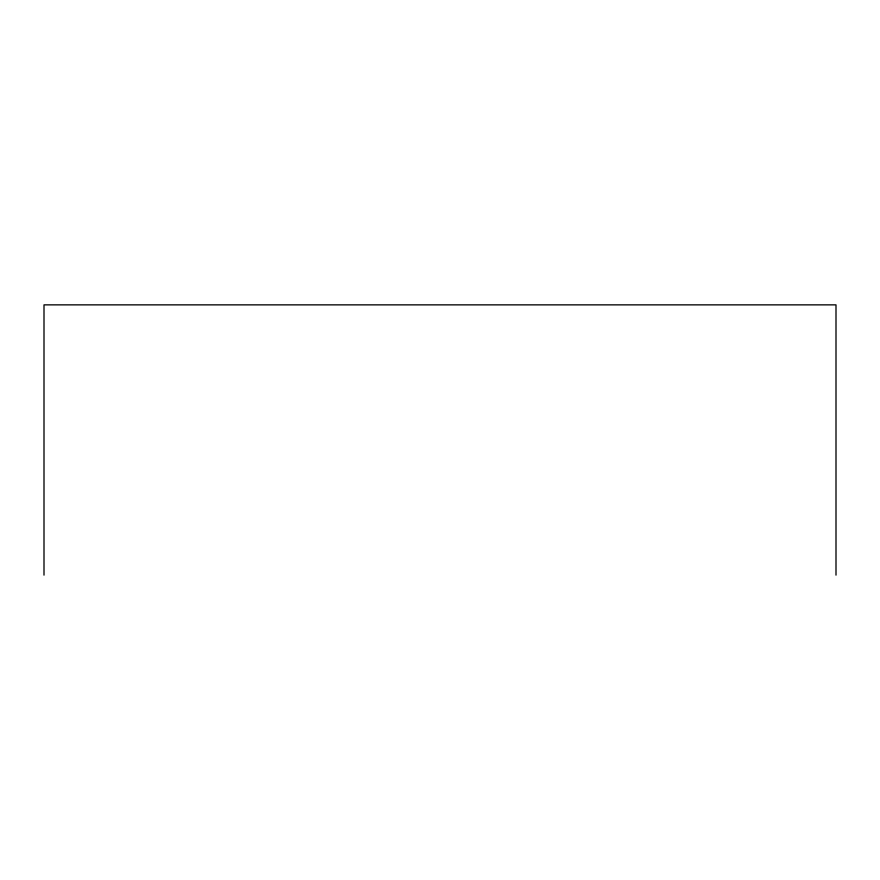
<?xml version="1.0" encoding="UTF-8"?>
<svg xmlns="http://www.w3.org/2000/svg" width="880" height="880" viewBox="0 0 880 880"><rect width="100%" height="100%" fill="white"/><g stroke="black" fill="none" stroke-linecap="round" stroke-linejoin="round"><path stroke-width="1.32" d="M836 575.135L836 304.865L44 304.865L44 575.135"/></g></svg>
